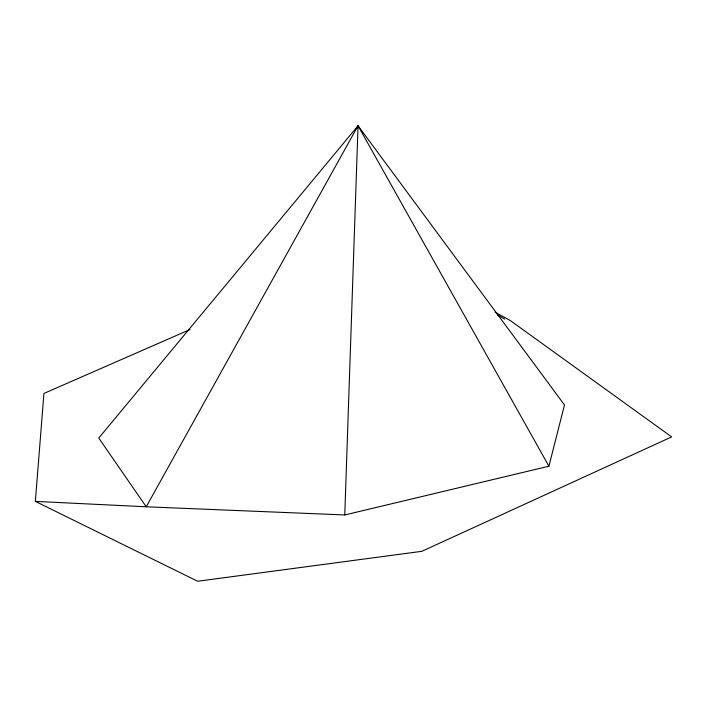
<?xml version="1.0" encoding="UTF-8"?>
<svg xmlns="http://www.w3.org/2000/svg" width="707" height="707" viewBox="0 0 707 707"><rect width="100%" height="100%" fill="white"/><g stroke="black" fill="none" stroke-linecap="round" stroke-linejoin="round"><path stroke-width="1.06" d="M344.769 514.961L358.042 125.749L564.486 404.961L548.906 466.213L344.769 514.961L146.234 506.786L35.35 501.387L43.922 393.445L190.095 329.506M357.486 127.879L358.042 125.749L548.906 466.213M358.042 125.749L146.234 506.786L98.759 438.066L358.042 125.749L356.408 128.63M35.35 501.387L197.668 581.251L421.832 551.319L671.65 436.899L510.454 320.651L495.165 312.247M497.224 314.756L504.718 319.131"/></g></svg>
